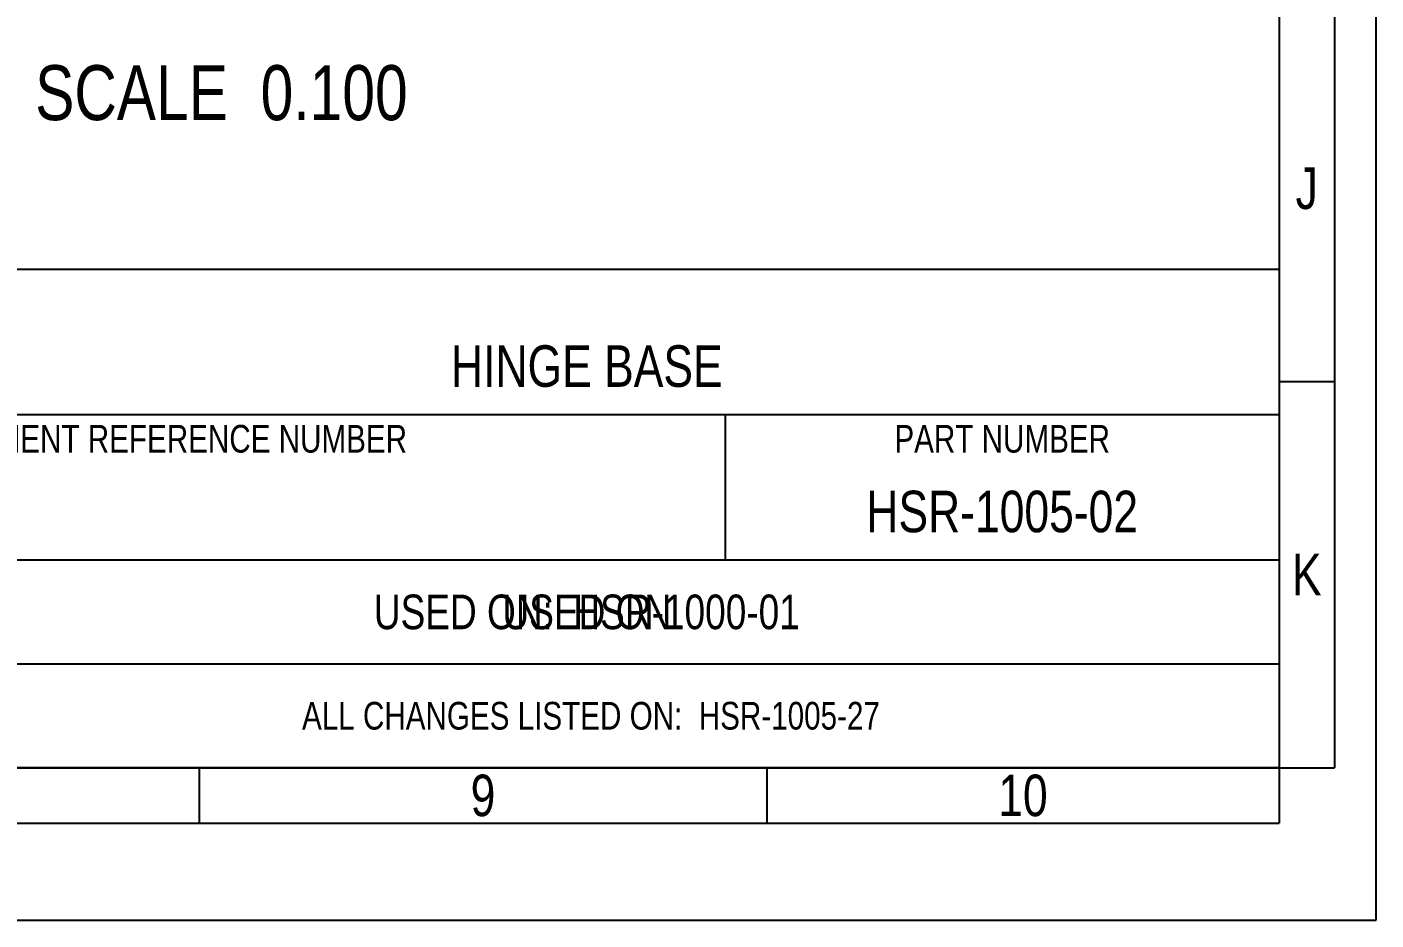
# Model space of a CAD drawing. Header units: inches. Extents: x 0 to 16.5, y 0 to 11.7.
# Drawn here: x 12.699 to 16.535, y 0 to 2.539 of the extents above; entities that cross this region are included whole.
import ezdxf

# ---------------------------------------------------------------- set-up
doc = ezdxf.new("R2010")
doc.units = ezdxf.units.IN
doc.header["$LTSCALE"] = 0.909449
doc.header["$MEASUREMENT"] = 0
doc.layers.get('0').update_dxf_attribs({"linetype": 'CONTINUOUS'})
doc.styles.get("Standard").update_dxf_attribs({"font": 'txt', "width": 0.8})
doc.styles.add('TEXTSTYLE_1', font='gdt', dxfattribs={"width": 0.8})

# ---------------------------------------------------------------- blocks, each defined once
blk = doc.blocks.new('*T29')
at = {"color": 2, "linetype": 'Continuous'}
for p, q in [((0, 0), (15.8268, 0)), ((0, 0), (0, -0.1575)), ((1.4567, 0), (1.4567, -0.1575)), ((3.0709, 0), (3.0709, -0.1575)), ((4.685, 0), (4.685, -0.1575)), ((6.2992, 0), (6.2992, -0.1575)), ((7.9134, 0), (7.9134, -0.1575)), ((9.5276, 0), (9.5276, -0.1575)), ((11.1417, 0), (11.1417, -0.1575)), ((12.7559, 0), (12.7559, -0.1575)), ((14.3701, 0), (14.3701, -0.1575)), ((15.8268, 0), (15.8268, -0.1575)), ((0, -0.1575), (15.8268, -0.1575))]:
    blk.add_line(p, q, dxfattribs=at)
at = {"color": 2, "linetype": 'Continuous', "attachment_point": 2, "line_spacing_factor": 0.9}
for s, insert, char_height, width in [('1', (0.7283, -0.0197), 0.1181, 0.188976), ('2', (2.2638, -0.0197), 0.1181, 0.188976), ('3 ', (3.878, -0.0197), 0.11811, 0.377953), ('4 ', (5.4921, -0.0197), 0.11811, 0.377953), ('5', (7.1063, -0.0197), 0.1181, 0.188976), ('6', (8.7205, -0.0197), 0.1181, 0.188976), ('7', (10.3346, -0.0197), 0.1181, 0.188976), ('8', (11.9488, -0.0197), 0.1181, 0.188976), ('9', (13.563, -0.0197), 0.1181, 0.188976), ('10', (15.0984, -0.0197), 0.11811, 0.377953)]:
    blk.add_mtext(s, dxfattribs=dict(at, insert=insert, char_height=char_height, width=width))
blk = doc.blocks.new('*T31')
at = {"color": 2, "linetype": 'Continuous'}
for p, q in [((0, 0), (0.1575, 0)), ((0, 0), (0, -10.9843)), ((0.1575, 0), (0.1575, -10.9843)), ((0, -1.0984), (0.1575, -1.0984)), ((0, -2.1969), (0.1575, -2.1969)), ((0, -3.2953), (0.1575, -3.2953)), ((0, -4.3937), (0.1575, -4.3937)), ((0, -5.4921), (0.1575, -5.4921)), ((0, -6.5906), (0.1575, -6.5906)), ((0, -7.689), (0.1575, -7.689)), ((0, -8.7874), (0.1575, -8.7874)), ((0, -9.8858), (0.1575, -9.8858)), ((0, -10.9843), (0.1575, -10.9843))]:
    blk.add_line(p, q, dxfattribs=at)
at = {"color": 2, "linetype": 'Continuous', "char_height": 0.1181, "width": 0.188976, "attachment_point": 2, "line_spacing_factor": 0.9}
for s, insert in [('A', (0.0787, -0.4902)), ('B', (0.0787, -1.5886)), ('C', (0.0787, -2.687)), ('D', (0.0787, -3.7854)), ('E', (0.0787, -4.8839)), ('F', (0.0787, -5.9823)), ('G', (0.0787, -7.0807)), ('H', (0.0787, -8.1791)), ('J', (0.0787, -9.2776)), ('K', (0.0787, -10.376))]:
    blk.add_mtext(s, dxfattribs=dict(at, insert=insert))
blk = doc.blocks.new('*T33')
at = {"color": 2, "linetype": 'Continuous'}
for p, q in [((0, 0), (15.8268, 0)), ((0, 0), (0, -1.4173)), ((0.315, 0), (0.315, -1.122)), ((0.7874, 0), (0.7874, -1.122)), ((2.7559, 0), (2.7559, -1.122)), ((3.3071, 0), (3.3071, -1.122)), ((3.8583, 0), (3.8583, -1.122)), ((4.4094, 0), (4.4094, -1.122)), ((5.1181, 0), (5.1181, -1.4173)), ((6.3386, 0), (6.3386, -1.4173)), ((7.5591, 0), (7.5591, -1.4173)), ((10.5118, 0), (10.5118, -1.4173)), ((11.2008, 0), (11.2008, -1.4173)), ((11.8898, 0), (11.8898, -1.4173)), ((15.8268, 0), (15.8268, -1.4173)), ((5.1181, -0.2756), (11.8898, -0.2756)), ((11.8898, -0.4134), (15.8268, -0.4134)), ((14.252, -0.4134), (14.252, -0.8268)), ((7.5591, -0.5512), (11.8898, -0.5512)), ((0, -0.8268), (5.1181, -0.8268)), ((10.5118, -0.8268), (15.8268, -0.8268)), ((0, -1.122), (5.1181, -1.122)), ((10.5118, -1.122), (15.8268, -1.122)), ((0, -1.4173), (15.8268, -1.4173))]:
    blk.add_line(p, q, dxfattribs=at)
at = {"color": 2, "linetype": 'Continuous', "line_spacing_factor": 0.9}
for s, insert, char_height, width, attachment_point in [('TITLE', (11.9291, -0.0295), 0.07874, 0.629921, 1), ('DRAWN BY\\P HLQ', (10.8563, -0.0492), 0.0689, 0.88189, 2), ('DATE\\P06.02.18 ', (11.5453, -0.0492), 0.0689, 0.992126, 2), ('UNSPECIFIED DETAIL', (5.7283, -0.0984), 0.07874, 2.267717, 2), ('UNSPECIFIED TOL.', (6.9488, -0.0984), 0.07874, 2.015748, 2), ('MATERIAL:  AS SUPPLIED', (7.5984, -0.0984), 0.07874, 2.771654, 1), ('HINGE BASE', (13.8583, -0.2165), 0.11811, 1.889764, 2), ('BREAK ALL\\PROUGH EDGES', (5.1575, -0.3248), 0.098425, 1.732283, 1), ('CHECKED BY\\P ', (10.8563, -0.3248), 0.0689, 1.102362, 2), ('DATE\\P ', (11.5453, -0.3248), 0.0689, 0.440945, 2), (' 1', (0.1575, -0.374), 0.07874, 0.251969, 2), ('FIRST ISSUE', (1.7717, -0.374), 0.07874, 1.385827, 2), (' HLQ', (3.0315, -0.374), 0.07874, 0.503937, 2), (' 06.02.18', (4.7638, -0.374), 0.07874, 1.133858, 2), ('FINISH:  AS SUPPLIED', (7.5984, -0.374), 0.07874, 2.519685, 1), ('DOCUMENT REFERENCE NUMBER', (11.9291, -0.4429), 0.07874, 3.149606, 1), ('PART NUMBER', (15.0394, -0.4429), 0.07874, 1.385827, 2), ('APPROVED BY\\P ', (10.8563, -0.6004), 0.068898, 1.212598, 2), ('DATE\\P ', (11.5453, -0.6004), 0.0689, 0.440945, 2), ('HSR-1005-02 ', (15.0394, -0.6299), 0.11811, 2.267717, 2), ('VER', (0.1575, -0.9252), 0.09843, 0.472441, 2), ('ECN', (0.5512, -0.9252), 0.09843, 0.472441, 2), ('DETAILS OF MODIFICATION', (1.7717, -0.935), 0.07874, 2.897638, 2), ('DWN', (3.0315, -0.9252), 0.09843, 0.472441, 2), ('CHKD', (3.5827, -0.9252), 0.09843, 0.629921, 2), ('APPR', (4.1339, -0.9252), 0.09843, 0.629921, 2), ('DATE', (4.7638, -0.9252), 0.09843, 0.629921, 2), ('SHEET SCALE', (10.8563, -0.94), 0.068898, 1.212598, 2), ('0.200', (11.5453, -0.94), 0.0689, 0.551181, 2), ('USED ON:  HSR-1000-01  ', (13.8583, -0.9252), 0.098425, 3.622047, 2), ('ESTIMATED \\PMASS KG. ', (10.8563, -1.1836), 0.0689, 1.102362, 2), ('VERSIONS ', (2.5591, -1.2205), 0.09843, 1.417323, 2), (' ALL CHANGES LISTED ON:  HSR-1005-27', (13.8583, -1.2303), 0.07874, 4.535433, 2)]:
    blk.add_mtext(s, dxfattribs=dict(at, insert=insert, char_height=char_height, width=width, attachment_point=attachment_point))
at = {"color": 2, "linetype": 'Continuous', "insert": (6.378, -0.3248), "char_height": 0.098425, "width": 0.7021, "attachment_point": 1, "line_spacing_factor": 0.9, "style": 'TEXTSTYLE_1'}
blk.add_mtext('{\\Fgdt;`}\\Ftxt;0.2', dxfattribs=at)
blk = doc.blocks.new('*T35')
at = {"color": 2, "linetype": 'Continuous'}
for p, q in [((0, 0), (15.8268, 0)), ((0, 0), (0, -0.1575)), ((1.4567, 0), (1.4567, -0.1575)), ((3.0709, 0), (3.0709, -0.1575)), ((4.685, 0), (4.685, -0.1575)), ((6.2992, 0), (6.2992, -0.1575)), ((7.9134, 0), (7.9134, -0.1575)), ((9.5276, 0), (9.5276, -0.1575)), ((11.1417, 0), (11.1417, -0.1575)), ((12.7559, 0), (12.7559, -0.1575)), ((14.3701, 0), (14.3701, -0.1575)), ((15.8268, 0), (15.8268, -0.1575)), ((0, -0.1575), (15.8268, -0.1575))]:
    blk.add_line(p, q, dxfattribs=at)
at = {"color": 2, "linetype": 'Continuous', "attachment_point": 2, "line_spacing_factor": 0.9}
for s, insert, char_height, width in [('1', (0.7283, -0.0197), 0.1181, 0.188976), ('2', (2.2638, -0.0197), 0.1181, 0.188976), ('3 ', (3.878, -0.0197), 0.11811, 0.377953), ('4 ', (5.4921, -0.0197), 0.11811, 0.377953), ('5', (7.1063, -0.0197), 0.1181, 0.188976), ('6', (8.7205, -0.0197), 0.1181, 0.188976), ('7', (10.3346, -0.0197), 0.1181, 0.188976), ('8', (11.9488, -0.0197), 0.1181, 0.188976), ('9', (13.563, -0.0197), 0.1181, 0.188976), ('10', (15.0984, -0.0197), 0.11811, 0.377953)]:
    blk.add_mtext(s, dxfattribs=dict(at, insert=insert, char_height=char_height, width=width))
blk = doc.blocks.new('*T37')
at = {"color": 2, "linetype": 'Continuous'}
for p, q in [((0, 0), (0.1575, 0)), ((0, 0), (0, -10.9843)), ((0.1575, 0), (0.1575, -10.9843)), ((0, -1.0984), (0.1575, -1.0984)), ((0, -2.1969), (0.1575, -2.1969)), ((0, -3.2953), (0.1575, -3.2953)), ((0, -4.3937), (0.1575, -4.3937)), ((0, -5.4921), (0.1575, -5.4921)), ((0, -6.5906), (0.1575, -6.5906)), ((0, -7.689), (0.1575, -7.689)), ((0, -8.7874), (0.1575, -8.7874)), ((0, -9.8858), (0.1575, -9.8858)), ((0, -10.9843), (0.1575, -10.9843))]:
    blk.add_line(p, q, dxfattribs=at)
at = {"color": 2, "linetype": 'Continuous', "char_height": 0.1181, "width": 0.188976, "attachment_point": 2, "line_spacing_factor": 0.9}
for s, insert in [('A', (0.0787, -0.4902)), ('B', (0.0787, -1.5886)), ('C', (0.0787, -2.687)), ('D', (0.0787, -3.7854)), ('E', (0.0787, -4.8839)), ('F', (0.0787, -5.9823)), ('G', (0.0787, -7.0807)), ('H', (0.0787, -8.1791)), ('J', (0.0787, -9.2776)), ('K', (0.0787, -10.376))]:
    blk.add_mtext(s, dxfattribs=dict(at, insert=insert))
blk = doc.blocks.new('*T39')
at = {"color": 2, "linetype": 'Continuous'}
for p, q in [((0, 0), (15.8268, 0)), ((0, 0), (0, -1.4173)), ((0.315, 0), (0.315, -1.122)), ((0.7874, 0), (0.7874, -1.122)), ((2.7559, 0), (2.7559, -1.122)), ((3.3071, 0), (3.3071, -1.122)), ((3.8583, 0), (3.8583, -1.122)), ((4.4094, 0), (4.4094, -1.122)), ((5.1181, 0), (5.1181, -1.4173)), ((6.3386, 0), (6.3386, -1.4173)), ((7.5591, 0), (7.5591, -1.4173)), ((10.5118, 0), (10.5118, -1.4173)), ((11.2008, 0), (11.2008, -1.4173)), ((11.8898, 0), (11.8898, -1.4173)), ((15.8268, 0), (15.8268, -1.4173)), ((5.1181, -0.2756), (11.8898, -0.2756)), ((11.8898, -0.4134), (15.8268, -0.4134)), ((14.252, -0.4134), (14.252, -0.8268)), ((7.5591, -0.5512), (11.8898, -0.5512)), ((0, -0.8268), (5.1181, -0.8268)), ((10.5118, -0.8268), (15.8268, -0.8268)), ((0, -1.122), (5.1181, -1.122)), ((10.5118, -1.122), (15.8268, -1.122)), ((0, -1.4173), (15.8268, -1.4173))]:
    blk.add_line(p, q, dxfattribs=at)
at = {"color": 2, "linetype": 'Continuous', "line_spacing_factor": 0.9}
for s, insert, char_height, width, attachment_point in [('TITLE', (11.9291, -0.0295), 0.07874, 0.629921, 1), ('DRAWN BY\\P ', (10.8563, -0.0492), 0.0689, 0.88189, 2), ('DATE\\P ', (11.5453, -0.0492), 0.0689, 0.440945, 2), ('UNSPECIFIED DETAIL', (5.7283, -0.0984), 0.07874, 2.267717, 2), ('UNSPECIFIED TOL.', (6.9488, -0.0984), 0.07874, 2.015748, 2), ('MATERIAL:  ', (7.5984, -0.0984), 0.07874, 1.385827, 1), ('HINGE BASE', (13.8583, -0.2165), 0.11811, 1.889764, 2), ('CHECKED BY\\P ', (10.8563, -0.3248), 0.0689, 1.102362, 2), ('DATE\\P ', (11.5453, -0.3248), 0.0689, 0.440945, 2), ('FIRST ISSUE', (1.7717, -0.374), 0.07874, 1.385827, 2), ('FINISH:  ', (7.5984, -0.374), 0.07874, 1.133858, 1), ('DOCUMENT REFERENCE NUMBER', (11.9291, -0.4429), 0.07874, 3.149606, 1), ('PART NUMBER', (15.0394, -0.4429), 0.07874, 1.385827, 2), ('APPROVED BY\\P ', (10.8563, -0.6004), 0.068898, 1.212598, 2), ('DATE\\P ', (11.5453, -0.6004), 0.0689, 0.440945, 2), ('VER', (0.1575, -0.9252), 0.09843, 0.472441, 2), ('ECN', (0.5512, -0.9252), 0.09843, 0.472441, 2), ('DETAILS OF MODIFICATION', (1.7717, -0.935), 0.07874, 2.897638, 2), ('DWN', (3.0315, -0.9252), 0.09843, 0.472441, 2), ('CHKD', (3.5827, -0.9252), 0.09843, 0.629921, 2), ('APPR', (4.1339, -0.9252), 0.09843, 0.629921, 2), ('DATE', (4.7638, -0.9252), 0.09843, 0.629921, 2), ('SHEET SCALE', (10.8563, -0.94), 0.068898, 1.212598, 2), ('0.200', (11.5453, -0.94), 0.0689, 0.551181, 2), ('USED ON  ', (13.8583, -0.9252), 0.09843, 1.417323, 2), ('ESTIMATED \\PMASS KG. ', (10.8563, -1.1836), 0.0689, 1.102362, 2), ('VERSIONS ', (2.5591, -1.2205), 0.09843, 1.417323, 2)]:
    blk.add_mtext(s, dxfattribs=dict(at, insert=insert, char_height=char_height, width=width, attachment_point=attachment_point))
at = {"color": 2, "linetype": 'Continuous', "insert": (6.378, -0.3248), "char_height": 0.098425, "width": 0.7021, "attachment_point": 1, "line_spacing_factor": 0.9, "style": 'TEXTSTYLE_1'}
blk.add_mtext('{\\Fgdt;`}\\Ftxt;0.2', dxfattribs=at)

msp = doc.modelspace()

# ---------------------------------------------------------------- linework, layer by layer
at = {"color": 7, "linetype": 'Continuous'}
for p, q in [((16.5354, 0), (16.5354, 11.6929)), ((0, 0), (16.5354, 0))]:
    msp.add_line(p, q, dxfattribs=at)

# ---------------------------------------------------------------- block references
for name, p in [('*T31', (16.2598, 11.4173)), ('*T37', (16.2598, 11.4173)), ('*T33', (0.4331, 1.8505)), ('*T39', (0.4331, 1.8505)), ('*T29', (0.4331, 0.4331)), ('*T35', (0.4331, 0.4331))]:
    msp.add_blockref(name, p)

# ---------------------------------------------------------------- texts
at = {"color": 2, "linetype": 'Continuous', "insert": (13.782, 2.4304), "char_height": 0.15625, "width": 1.5, "attachment_point": 3, "line_spacing_factor": 0.9}
msp.add_mtext('SCALE  0.100', dxfattribs=at)

doc.saveas('drawing.dxf')
